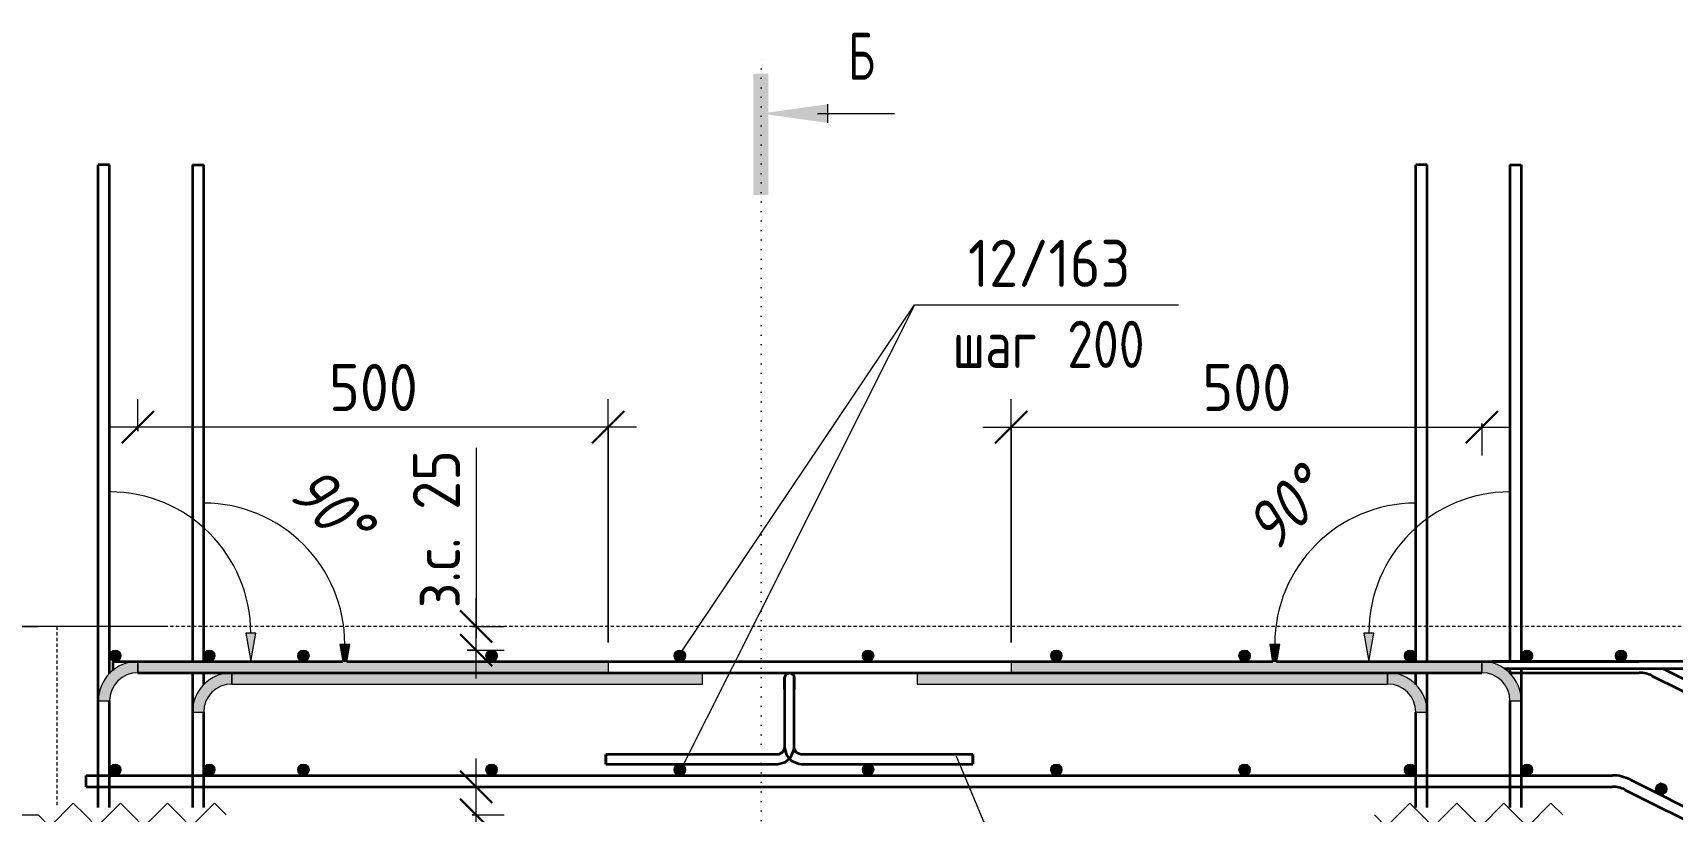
# Model space of a CAD drawing. Header units: millimetres. Extents: x -35194 to -15704, y -2621 to 78616.
# Drawn here: x -26366 to -24624, y -266 to 560 of the extents above; entities that cross this region are included whole.
import ezdxf

# ---------------------------------------------------------------- set-up
doc = ezdxf.new("R2010")
doc.units = ezdxf.units.MM
doc.linetypes.add('01 Штриховая _4 мм_', pattern=[6, 3.5, -2.5])
doc.linetypes.add('04 Пунктир 10мм', pattern=[10, 0, -10])
for name, color, linetype, lineweight in [('AA_Dim', 7, 'Continuous', 9), ('AA_Dim-20', 7, 'Continuous', 9), ('AA_Oformlenie', 7, 'Continuous', 9), ('AA_Razrez', 7, 'Continuous', 9), ('AA_Vinoska', 7, 'Continuous', 9), ('AA_Visotnaya otmetka', 7, 'Continuous', 9), ('KR_Armatura', 7, 'Continuous', 20), ('KR_Armatura_Tonkie', 7, 'Continuous', 20)]:
    doc.layers.add(name, color=color, linetype=linetype, lineweight=lineweight)
doc.layers.add('AF_Perekritie', color=7, linetype='Continuous', lineweight=60, true_color=0x006a35)
doc.layers.add('AF_Perekritie_Опалубка', color=7, linetype='Continuous', lineweight=60, true_color=0x006a35)
doc.styles.add('ISOCPEUR', font='isocpeur.TTF', dxfattribs={"width": 0.7, "height": 50})
doc.styles.add('ISOCPEUR_1', font='isocpeur.TTF', dxfattribs={"width": 0.9, "height": 50})
doc.styles.add('ISOCPEUR_2', font='isocpeur.TTF', dxfattribs={"width": 0.8, "height": 50})
doc.styles.add('ISOCPEUR_I', font='isocpeui.ttf', dxfattribs={"width": 0.85, "height": 50})
doc.dimstyles.new('00_Точн_3_знака__прозр_', dxfattribs={"dimscale": 304.8, "dimtxt": 50.137748, "dimasz": 0.111549, "dimexe": 0.098425, "dimexo": 0.065617, "dimgap": 0.006562, "dimtad": 1, "dimdec": 3, "dimrnd": 0.001, "dimdsep": 46, "dimtxsty": 'ISOCPEUR_1', "dimblk1": 'OBLIQUE', "dimblk2": 'OBLIQUE', "dimsah": 1, "dimcen": 0.09, "dimdle": 0.098425, "dimazin": 0, "dimtfac": 1, "dimtdec": 4, "dimtix": 1, "dimtmove": 0, "dimatfit": 3, "dimfxl": 1, "dimtvp": 1, "dimtolj": 1, "dimtzin": 0, "dimlwd": 18, "dimlwe": 18, "dimarcsym": 2})
doc.dimstyles.new('00_Точн_3_знака__прозр__1', dxfattribs={"dimscale": 304.8, "dimtxt": 50.137748, "dimasz": 0.111549, "dimexe": 0.098425, "dimexo": 0.065617, "dimgap": 0.006562, "dimtad": 1, "dimdec": 3, "dimrnd": 0.001, "dimdsep": 46, "dimtxsty": 'ISOCPEUR_1', "dimblk1": 'OBLIQUE', "dimblk2": 'OBLIQUE', "dimsah": 1, "dimcen": 0.09, "dimdle": 0.098425, "dimazin": 0, "dimtfac": 1, "dimtdec": 4, "dimtix": 1, "dimtmove": 1, "dimatfit": 3, "dimfxl": 1, "dimtvp": 1, "dimtolj": 1, "dimtzin": 0, "dimlwd": 18, "dimlwe": 18, "dimarcsym": 2})

# ---------------------------------------------------------------- blocks, each defined once
blk = doc.blocks.new('Ktcnybwf - Лестница-3686718-А-А Арм')
at = {"layer": 'AF_Perekritie', "linetype": '01 Штриховая _4 мм_', "lineweight": 20}
blk.add_line((32180.1, -70), (31880.1, -70), dxfattribs=at)
blk = doc.blocks.new('261_Лягушка _НесАрм_РабПлоск_ - 10 А240-3858673-А-А Арм')
at = {"layer": 'KR_Armatura_Tonkie', "lineweight": 35}
for p, q in [((31053.4, -136.5), (31053.4, -198.5)), ((31053.4, -136.5), (31053.4, -198.5)), ((31063.4, -198.5), (31063.4, -136.5)), ((31063.4, -198.5), (31063.4, -136.5)), ((31045.9, -206), (30863.4, -206)), ((30863.4, -216), (30863.4, -206)), ((30863.4, -206), (30863.4, -216)), ((31253.4, -206), (31070.9, -206)), ((31253.4, -206), (31253.4, -216)), ((31253.4, -216), (31253.4, -206)), ((30863.4, -216), (31045.9, -216)), ((31070.9, -216), (31253.4, -216))]:
    blk.add_line(p, q, dxfattribs=at)
at = {"layer": 'KR_Armatura_Tonkie', "lineweight": 35, "flags": 128}
for points in [[(31053.4, -124), (31055.2, -120.1), (31059.4, -119.1), (31062.8, -121.7), (31063.4, -124)], [(31053.4, -124), (31053.4, -125.9), (31053.4, -131.1), (31053.4, -136.5)], [(31053.4, -136.5), (31053.4, -129.8), (31053.4, -125.2), (31053.4, -124)], [(31063.4, -136.5), (31063.4, -129.8), (31063.4, -125.2), (31063.4, -124)], [(31063.4, -124), (31063.4, -125.9), (31063.4, -131.1), (31063.4, -136.5)], [(31045.9, -216), (31053.9, -214.1), (31060.1, -208.7), (31063.2, -201), (31063.4, -198.5)], [(31053.4, -198.5), (31051.5, -203.5), (31046.8, -205.9), (31045.9, -206)], [(31053.4, -198.5), (31055.3, -206.5), (31060.7, -212.7), (31068.3, -215.8), (31070.9, -216)], [(31070.9, -206), (31065.9, -204.1), (31063.4, -199.4), (31063.4, -198.5)]]:
    blk.add_lwpolyline(points, dxfattribs=at)
blk = doc.blocks.new('079_Обозначение загиба стержня _ЭлУзла_ - Сплошные линии-3774978-А-А Арм')
at = {"layer": 'AA_Oformlenie'}
for points in [[(31576.2, -107), (31579.4, -89), (31568.8, -89), (31571.9, -107)], [(31694.1, -131), (31694.1, -119), (31194.1, -119), (31194.1, -131), (31625.9, -131)], [(31736.1, -161), (31734.6, -150.1), (31730.4, -140), (31723.8, -131.3), (31715.1, -124.6), (31704.9, -120.4), (31694.1, -119), (31694.1, -131), (31701.8, -132), (31709.1, -135), (31715.3, -139.8), (31720, -146), (31723, -153.2), (31724.1, -161)]]:
    blk.add_hatch(color=256, dxfattribs=at).paths.add_polyline_path(points)
for p, q in [((31568.8, -89), (31571.9, -107)), ((31579.4, -89), (31568.8, -89)), ((31576.2, -107), (31579.4, -89)), ((31694.1, -119), (31194.1, -119)), ((31194.1, -119), (31194.1, -131)), ((31194.1, -119), (31194.1, -131)), ((31694.1, -119), (31194.1, -119)), ((31694.1, -119), (31694.1, -131)), ((31694.1, -131), (31694.1, -119)), ((31194.1, -131), (31694.1, -131)), ((31194.1, -131), (31694.1, -131)), ((31724.1, -161), (31736.1, -161))]:
    blk.add_line(p, q, dxfattribs=at)
for centre, radius, start, end in [((31724.1, -89), 150, 90, 179.9951), ((31694.1, -161), 42, 360, 90), ((31694.1, -161), 42, 360, 90), ((31694.1, -161), 30, 360, 90), ((31694.1, -161), 30, 360, 90)]:
    blk.add_arc(centre, radius, start, end, dxfattribs=at)
blk = doc.blocks.new('079_Обозначение загиба стержня _ЭлУзла_ - Сплошные линии-3772954-А-А Арм')
at = {"layer": 'AA_Oformlenie'}
for points in [[(31674.1, -107), (31679.4, -77), (31668.8, -77)], [(31794.1, -119), (31794.1, -107), (31294.1, -107), (31294.1, -119), (31625.9, -119)], [(31824.1, -149), (31836.1, -149), (31834.6, -138.1), (31830.4, -128), (31823.8, -119.3), (31815.1, -112.6), (31804.9, -108.4), (31794.1, -107), (31794.1, -119), (31801.8, -120), (31809.1, -123), (31815.3, -127.8), (31820, -134), (31823, -141.2)]]:
    blk.add_hatch(color=256, dxfattribs=at).paths.add_polyline_path(points)
for p, q in [((31668.8, -77), (31674.1, -107)), ((31679.4, -77), (31668.8, -77)), ((31674.1, -107), (31679.4, -77)), ((31794.1, -107), (31294.1, -107)), ((31294.1, -107), (31294.1, -119)), ((31294.1, -107), (31294.1, -119)), ((31794.1, -107), (31294.1, -107)), ((31294.1, -119), (31794.1, -119)), ((31294.1, -119), (31794.1, -119)), ((31794.1, -107), (31794.1, -119)), ((31794.1, -119), (31794.1, -107)), ((31824.1, -149), (31836.1, -149))]:
    blk.add_line(p, q, dxfattribs=at)
for centre, radius, start, end in [((31824.1, -77), 150, 90, 179.9951), ((31794.1, -149), 42, 360, 90), ((31794.1, -149), 42, 360, 90), ((31794.1, -149), 30, 360, 90), ((31794.1, -149), 30, 360, 90)]:
    blk.add_arc(centre, radius, start, end, dxfattribs=at)
blk = doc.blocks.new('079_Обозначение загиба стержня _ЭлУзла_ - Сплошные линии-3774983-А-А Арм')
at = {"layer": 'AA_Oformlenie'}
for points in [[(30588.2, -107), (30591.4, -89), (30580.8, -89), (30583.9, -107)], [(30424.1, -161), (30436.1, -161), (30437.1, -153.2), (30440.1, -146), (30444.8, -139.8), (30451.1, -135), (30458.3, -132), (30466.1, -131), (30466.1, -119), (30455.2, -120.4), (30445.1, -124.6), (30436.4, -131.3), (30429.7, -140), (30425.5, -150.1), (30424.9, -154.5)], [(30466.1, -131), (30966.1, -131), (30966.1, -119), (30466.1, -119)]]:
    blk.add_hatch(color=256, dxfattribs=at).paths.add_polyline_path(points)
for p, q in [((30591.4, -89), (30580.8, -89)), ((30580.8, -89), (30583.9, -107)), ((30588.2, -107), (30591.4, -89)), ((30466.1, -131), (30466.1, -119)), ((30966.1, -119), (30466.1, -119)), ((30966.1, -119), (30466.1, -119)), ((30466.1, -119), (30466.1, -131)), ((30966.1, -131), (30966.1, -119)), ((30966.1, -131), (30966.1, -119)), ((30466.1, -131), (30966.1, -131)), ((30466.1, -131), (30966.1, -131)), ((30424.1, -161), (30436.1, -161))]:
    blk.add_line(p, q, dxfattribs=at)
for centre, radius, start, end in [((30436.1, -89), 150, 0.0049, 90), ((30466.1, -161), 42, 90, 180), ((30466.1, -161), 42, 90, 180), ((30466.1, -161), 30, 90, 180), ((30466.1, -161), 30, 90, 180)]:
    blk.add_arc(centre, radius, start, end, dxfattribs=at)
blk = doc.blocks.new('079_Обозначение загиба стержня _ЭлУзла_ - Сплошные линии-3773018-А-А Арм')
at = {"layer": 'AA_Oformlenie'}
for points in [[(30486.1, -107), (30491.4, -77), (30480.8, -77)], [(30336.1, -149), (30337.1, -141.2), (30340.1, -134), (30344.8, -127.8), (30351.1, -123), (30358.3, -120), (30366.1, -119), (30366.1, -107), (30355.2, -108.4), (30345.1, -112.6), (30336.4, -119.3), (30329.7, -128), (30325.5, -138.1), (30324.1, -149)], [(30366.1, -119), (30866.1, -119), (30866.1, -107), (30366.1, -107)]]:
    blk.add_hatch(color=256, dxfattribs=at).paths.add_polyline_path(points)
for p, q in [((30491.4, -77), (30480.8, -77)), ((30480.8, -77), (30486.1, -107)), ((30486.1, -107), (30491.4, -77)), ((30366.1, -119), (30366.1, -107)), ((30866.1, -107), (30366.1, -107)), ((30866.1, -107), (30366.1, -107)), ((30366.1, -107), (30366.1, -119)), ((30366.1, -119), (30866.1, -119)), ((30366.1, -119), (30866.1, -119)), ((30866.1, -119), (30866.1, -107)), ((30866.1, -119), (30866.1, -107)), ((30324.1, -149), (30336.1, -149))]:
    blk.add_line(p, q, dxfattribs=at)
for centre, radius, start, end in [((30336.1, -77), 150, 0.0049, 90), ((30366.1, -149), 42, 90, 180), ((30366.1, -149), 42, 90, 180), ((30366.1, -149), 30, 90, 180), ((30366.1, -149), 30, 90, 180)]:
    blk.add_arc(centre, radius, start, end, dxfattribs=at)
blk = doc.blocks.new('Последовательность узлов - 3мм масшт20 маскировка-904226-А-А Арм')
at = {"layer": 'AA_Oformlenie'}
for p, q in [((31692.6, -282.5), (31717.6, -257.5)), ((31730.1, -270), (31717.6, -257.5)), ((31742.6, -282.5), (31767.6, -257.5)), ((31780.1, -270), (31767.6, -257.5)), ((31792.6, -282.5), (31817.6, -257.5)), ((31830.1, -270), (31817.6, -257.5)), ((31842.6, -282.5), (31867.6, -257.5)), ((31880.1, -270), (31867.6, -257.5)), ((31680.1, -270), (31692.6, -282.5)), ((31730.1, -270), (31742.6, -282.5)), ((31780.1, -270), (31792.6, -282.5)), ((31830.1, -270), (31842.6, -282.5))]:
    blk.add_line(p, q, dxfattribs=at)
blk = doc.blocks.new('Разрез - Номер узла_ сзади-394133-А-А Арм')
at = {"layer": 'AA_Razrez'}
for points in [[(31020.2, 387.9), (31036.2, 387.9), (31036.2, 517), (31020.2, 517)], [(31099, 464.6), (31099, 484.4), (31028.3, 474.5)]]:
    blk.add_hatch(color=256, dxfattribs=at).paths.add_polyline_path(points)
for p, q in [((31088.3, 474.5), (31170.2, 474.5)), ((31099, 484.4), (31099, 464.6))]:
    blk.add_line(p, q, dxfattribs=at)
blk = doc.blocks.new('DIMBLOCK55-А-А Арм')
at = {"layer": 'AA_Dim-20', "color": 30, "lineweight": 30, "true_color": 0xff8000, "transparency": 16777216}
for p, q in [((-26659.7, -270), (-26676.7, -253)), ((-26659.7, -270), (-26642.7, -287)), ((-26659.7, -320), (-26676.7, -303)), ((-26659.7, -320), (-26642.7, -337)), ((-26659.7, -450), (-26676.7, -433)), ((-26659.7, -450), (-26642.7, -467))]:
    blk.add_line(p, q, dxfattribs=at)
at = {"layer": 'AA_Dim-20', "color": 30, "lineweight": 18, "true_color": 0xff8000, "transparency": 16777216}
for p, q in [((-26659.7, -270), (-26689.7, -270)), ((-26659.7, -270), (-26360.2, -270)), ((-26659.7, -320), (-26689.7, -320)), ((-26659.7, -450), (-26659.7, -320)), ((-26659.7, -320), (-26328.2, -320)), ((-26659.7, -450), (-26689.7, -450)), ((-26659.7, -450), (-26328.2, -450))]:
    blk.add_line(p, q, dxfattribs=at)
at = {"layer": 'AA_Dim-20', "color": 0, "lineweight": 18, "transparency": 16777216, "insert": (-26726.8, -427.1), "char_height": 50, "width": 101.032, "attachment_point": 1, "rotation": 90, "line_spacing_factor": 1.135194, "style": 'ISOCPEUR_1'}
blk.add_mtext('130', dxfattribs=at)
blk = doc.blocks.new('_None')
blk = doc.blocks.new('DIMBLOCK56-А-А Арм')
at = {"layer": 'AA_Dim-20', "color": 30, "lineweight": 30, "true_color": 0xff8000, "transparency": 16777216}
for p, q in [((-26659.7, -70), (-26676.7, -53)), ((-26659.7, -70), (-26642.7, -87)), ((-26659.7, -270), (-26676.7, -253)), ((-26659.7, -270), (-26642.7, -287)), ((-26659.7, -320), (-26676.7, -303)), ((-26659.7, -320), (-26642.7, -337))]:
    blk.add_line(p, q, dxfattribs=at)
at = {"layer": 'AA_Dim-20', "color": 30, "lineweight": 18, "true_color": 0xff8000, "transparency": 16777216}
for p, q in [((-26659.7, -70), (-26689.7, -70)), ((-26659.7, -70), (-26360.2, -70)), ((-26659.7, -270), (-26689.7, -270)), ((-26659.7, -320), (-26659.7, -270)), ((-26659.7, -270), (-26360.2, -270)), ((-26768.7, -311.3), (-26659.7, -295)), ((-26768.7, -393.7), (-26768.7, -311.3)), ((-26659.7, -320), (-26689.7, -320)), ((-26659.7, -320), (-26328.2, -320))]:
    blk.add_line(p, q, dxfattribs=at)
at = {"layer": 'AA_Dim-20', "color": 0, "lineweight": 18, "transparency": 16777216, "insert": (-26835.8, -393.7), "char_height": 50, "width": 74.923, "attachment_point": 1, "rotation": 90, "line_spacing_factor": 1.135194, "style": 'ISOCPEUR_1'}
blk.add_mtext('50', dxfattribs=at)
blk = doc.blocks.new('DIMBLOCK57-А-А Арм')
at = {"layer": 'AA_Dim-20', "color": 30, "lineweight": 18, "true_color": 0xff8000, "transparency": 16777216}
for p, q in [((-26659.7, -270), (-26659.7, -40)), ((-26659.7, -70), (-26689.7, -70)), ((-26659.7, -70), (-26360.2, -70)), ((-26659.7, -270), (-26689.7, -270)), ((-26659.7, -270), (-26360.2, -270))]:
    blk.add_line(p, q, dxfattribs=at)
at = {"layer": 'AA_Dim-20', "color": 30, "lineweight": 30, "true_color": 0xff8000, "transparency": 16777216}
for p, q in [((-26659.7, -70), (-26676.7, -53)), ((-26659.7, -70), (-26642.7, -87)), ((-26659.7, -270), (-26676.7, -253)), ((-26659.7, -270), (-26642.7, -287))]:
    blk.add_line(p, q, dxfattribs=at)
at = {"layer": 'AA_Dim-20', "color": 0, "lineweight": 18, "transparency": 16777216, "insert": (-26726.8, -216.8), "char_height": 50, "width": 112.384, "attachment_point": 1, "rotation": 90, "line_spacing_factor": 1.135194, "style": 'ISOCPEUR_1'}
blk.add_mtext('200', dxfattribs=at)
blk = doc.blocks.new('DIMBLOCK73-А-А Арм')
at = {"layer": 'AA_Dim-20', "color": 30, "lineweight": 18, "true_color": 0xff8000, "transparency": 16777216}
for p, q in [((-25326.2, -87), (-25326.2, 171.5)), ((-25356.2, 141.5), (-24796.2, 141.5)), ((-25326.2, 141.5), (-25326.2, -87)), ((-24826.2, 145.6), (-24826.2, 111.5)), ((-24826.2, 141.5), (-24826.2, 145.6))]:
    blk.add_line(p, q, dxfattribs=at)
at = {"layer": 'AA_Dim-20', "color": 30, "lineweight": 30, "true_color": 0xff8000, "transparency": 16777216}
for p, q in [((-25326.2, 141.5), (-25309.2, 158.5)), ((-24826.2, 141.5), (-24809.2, 158.5)), ((-25326.2, 141.5), (-25343.2, 124.5)), ((-24826.2, 141.5), (-24843.2, 124.5))]:
    blk.add_line(p, q, dxfattribs=at)
at = {"layer": 'AA_Dim-20', "color": 0, "lineweight": 18, "transparency": 16777216, "insert": (-25123, 208.7), "char_height": 50, "width": 112.384, "attachment_point": 1, "line_spacing_factor": 1.135194, "style": 'ISOCPEUR_1'}
blk.add_mtext('500', dxfattribs=at)
blk = doc.blocks.new('_Oblique')
at = {"color": 0, "linetype": 'ByBlock', "lineweight": -2}
blk.add_line((-0.5, -0.5), (0.5, 0.5), dxfattribs=at)
blk = doc.blocks.new('DIMBLOCK74-А-А Арм')
at = {"layer": 'AA_Dim-20', "color": 30, "lineweight": 18, "true_color": 0xff8000, "transparency": 16777216}
for p, q in [((-26254.2, 137.5), (-26254.2, 171.5)), ((-25754.2, -87), (-25754.2, 171.5)), ((-25724.2, 141.5), (-26284.2, 141.5)), ((-26254.2, 141.5), (-26254.2, 137.5)), ((-25754.2, 141.5), (-25754.2, -87))]:
    blk.add_line(p, q, dxfattribs=at)
at = {"layer": 'AA_Dim-20', "color": 30, "lineweight": 30, "true_color": 0xff8000, "transparency": 16777216}
for p, q in [((-26254.2, 141.5), (-26237.2, 158.5)), ((-25754.2, 141.5), (-25737.2, 158.5)), ((-26254.2, 141.5), (-26271.2, 124.5)), ((-25754.2, 141.5), (-25771.2, 124.5))]:
    blk.add_line(p, q, dxfattribs=at)
at = {"layer": 'AA_Dim-20', "color": 0, "lineweight": 18, "transparency": 16777216, "insert": (-26051, 208.7), "char_height": 50, "width": 112.384, "attachment_point": 1, "line_spacing_factor": 1.135194, "style": 'ISOCPEUR_1'}
blk.add_mtext('500', dxfattribs=at)
blk = doc.blocks.new('042_М_Арматуры - Диам длина поз _ Шаг-2260295-А-А Арм')
at = {"layer": 'AA_Vinoska'}
blk.add_line((30652.1, -636), (30932.1, -636), dxfattribs=at)
blk = doc.blocks.new('DIMBLOCK80-А-А Арм')
at = {"layer": 'AA_Dim-20', "color": 30, "lineweight": 30, "true_color": 0xff8000, "transparency": 16777216}
for p, q in [((-25894.7, -240), (-25911.7, -223)), ((-25894.7, -240), (-25877.7, -257)), ((-25894.7, -270), (-25911.7, -253)), ((-25894.7, -270), (-25877.7, -287))]:
    blk.add_line(p, q, dxfattribs=at)
at = {"layer": 'AA_Dim-20', "color": 30, "lineweight": 18, "true_color": 0xff8000, "transparency": 16777216}
for p, q in [((-25894.7, -300), (-25894.7, -210)), ((-25898.7, -240), (-25864.7, -240)), ((-25894.7, -240), (-25898.7, -240)), ((-25894.7, -286.2), (-25894.7, -255)), ((-25898.7, -270), (-25864.7, -270)), ((-25894.7, -270), (-25898.7, -270)), ((-25894.7, -476.5), (-25894.7, -286.2))]:
    blk.add_line(p, q, dxfattribs=at)
at = {"layer": 'AA_Dim-20', "color": 0, "lineweight": 18, "transparency": 16777216, "insert": (-25961.8, -476.5), "char_height": 50, "width": 204.335, "attachment_point": 1, "rotation": 90, "line_spacing_factor": 1.135194, "style": 'ISOCPEUR_1'}
blk.add_mtext('з.с. 30', dxfattribs=at)
blk = doc.blocks.new('DIMBLOCK81-А-А Арм')
at = {"layer": 'AA_Dim-20', "color": 30, "lineweight": 18, "true_color": 0xff8000, "transparency": 16777216}
for p, q in [((-25894.7, 119.6), (-25894.7, -70.6)), ((-25894.7, -125), (-25894.7, -40)), ((-25898.7, -70), (-25864.7, -70)), ((-25894.7, -70), (-25898.7, -70)), ((-25894.7, -70.6), (-25894.7, -82.5)), ((-25904.2, -95), (-25864.7, -95)), ((-25894.7, -95), (-25904.2, -95))]:
    blk.add_line(p, q, dxfattribs=at)
at = {"layer": 'AA_Dim-20', "color": 30, "lineweight": 30, "true_color": 0xff8000, "transparency": 16777216}
for p, q in [((-25894.7, -70), (-25911.7, -53)), ((-25894.7, -95), (-25911.7, -78)), ((-25894.7, -70), (-25877.7, -87)), ((-25894.7, -95), (-25877.7, -112))]:
    blk.add_line(p, q, dxfattribs=at)
at = {"layer": 'AA_Dim-20', "color": 0, "lineweight": 18, "transparency": 16777216, "insert": (-25961.8, -50.6), "char_height": 50, "width": 204.335, "attachment_point": 1, "rotation": 90, "line_spacing_factor": 1.135194, "style": 'ISOCPEUR_1'}
blk.add_mtext('з.с. 25', dxfattribs=at)

msp = doc.modelspace()

# ---------------------------------------------------------------- hatches: boundary and pattern name
at = {"layer": 'KR_Armatura'}
h = msp.add_hatch(color=256, dxfattribs=at)
edge = h.paths.add_edge_path()
edge.add_arc((-26278.1665, -101), 6, 0, 360)
for points in [[(-26281.1665, -106.1962), (-26275.1665, -106.1962), (-26272.1665, -101), (-26275.1665, -95.8038), (-26281.1665, -95.8038), (-26284.1665, -101)], [(-26181.1665, -106.1962), (-26175.1665, -106.1962), (-26172.1665, -101), (-26175.1665, -95.8038), (-26181.1665, -95.8038), (-26184.1665, -101)], [(-26081.1665, -106.1962), (-26075.1665, -106.1962), (-26072.1665, -101), (-26075.1665, -95.8038), (-26081.1665, -95.8038), (-26084.1665, -101)], [(-25881.1665, -106.1962), (-25875.1665, -106.1962), (-25872.1665, -101), (-25875.1665, -95.8038), (-25881.1665, -95.8038), (-25884.1665, -101)], [(-25681.1665, -106.1962), (-25675.1665, -106.1962), (-25672.1665, -101), (-25675.1665, -95.8038), (-25681.1665, -95.8038), (-25684.1665, -101)], [(-25481.1665, -106.1962), (-25475.1665, -106.1962), (-25472.1665, -101), (-25475.1665, -95.8038), (-25481.1665, -95.8038), (-25484.1665, -101)], [(-25281.1665, -106.1962), (-25275.1665, -106.1962), (-25272.1665, -101), (-25275.1665, -95.8038), (-25281.1665, -95.8038), (-25284.1665, -101)], [(-25081.1665, -106.1962), (-25075.1665, -106.1962), (-25072.1665, -101), (-25075.1665, -95.8038), (-25081.1665, -95.8038), (-25084.1665, -101)], [(-24905.1665, -106.1962), (-24899.1665, -106.1962), (-24896.1665, -101), (-24899.1665, -95.8038), (-24905.1665, -95.8038), (-24908.1665, -101)], [(-24781.1665, -106.1962), (-24775.1665, -106.1962), (-24772.1665, -101), (-24775.1665, -95.8038), (-24781.1665, -95.8038), (-24784.1665, -101)], [(-24681.1665, -106.1962), (-24675.1665, -106.1962), (-24672.1665, -101), (-24675.1665, -95.8038), (-24681.1665, -95.8038), (-24684.1665, -101)], [(-26281.1665, -227.1962), (-26275.1665, -227.1962), (-26272.1665, -222), (-26275.1665, -216.8038), (-26281.1665, -216.8038), (-26284.1665, -222)], [(-26181.1665, -227.1962), (-26175.1665, -227.1962), (-26172.1665, -222), (-26175.1665, -216.8038), (-26181.1665, -216.8038), (-26184.1665, -222)], [(-26081.1665, -227.1962), (-26075.1665, -227.1962), (-26072.1665, -222), (-26075.1665, -216.8038), (-26081.1665, -216.8038), (-26084.1665, -222)], [(-25881.1665, -227.1962), (-25875.1665, -227.1962), (-25872.1665, -222), (-25875.1665, -216.8038), (-25881.1665, -216.8038), (-25884.1665, -222)], [(-25681.1665, -227.1962), (-25675.1665, -227.1962), (-25672.1665, -222), (-25675.1665, -216.8038), (-25681.1665, -216.8038), (-25684.1665, -222)], [(-25481.1665, -227.1962), (-25475.1665, -227.1962), (-25472.1665, -222), (-25475.1665, -216.8038), (-25481.1665, -216.8038), (-25484.1665, -222)], [(-25281.1665, -227.1962), (-25275.1665, -227.1962), (-25272.1665, -222), (-25275.1665, -216.8038), (-25281.1665, -216.8038), (-25284.1665, -222)], [(-25081.1665, -227.1962), (-25075.1665, -227.1962), (-25072.1665, -222), (-25075.1665, -216.8038), (-25081.1665, -216.8038), (-25084.1665, -222)], [(-24905.1665, -227.1962), (-24899.1665, -227.1962), (-24896.1665, -222), (-24899.1665, -216.8038), (-24905.1665, -216.8038), (-24908.1665, -222)], [(-24781.1665, -227.1962), (-24775.1665, -227.1962), (-24772.1665, -222), (-24775.1665, -216.8038), (-24781.1665, -216.8038), (-24784.1665, -222)], [(-24635.014, -248.3264), (-24630.0069, -245.0205), (-24630.3664, -239.0313), (-24635.733, -236.348), (-24640.7401, -239.6539), (-24640.3806, -245.6431)]]:
    msp.add_hatch(color=256, dxfattribs=at).paths.add_polyline_path(points)
h = msp.add_hatch(color=256, dxfattribs=at)
edge = h.paths.add_edge_path()
edge.add_arc((-26178.1665, -101), 6, 0, 360)
h = msp.add_hatch(color=256, dxfattribs=at)
edge = h.paths.add_edge_path()
edge.add_arc((-26078.1665, -101), 6, 0, 360)
h = msp.add_hatch(color=256, dxfattribs=at)
edge = h.paths.add_edge_path()
edge.add_arc((-25878.1665, -101), 6, 0, 360)
h = msp.add_hatch(color=256, dxfattribs=at)
edge = h.paths.add_edge_path()
edge.add_arc((-25678.1665, -101), 6, 0, 360)
h = msp.add_hatch(color=256, dxfattribs=at)
edge = h.paths.add_edge_path()
edge.add_arc((-25478.1665, -101), 6, 0, 360)
h = msp.add_hatch(color=256, dxfattribs=at)
edge = h.paths.add_edge_path()
edge.add_arc((-25278.1665, -101), 6, 0, 360)
h = msp.add_hatch(color=256, dxfattribs=at)
edge = h.paths.add_edge_path()
edge.add_arc((-25078.1665, -101), 6, 0, 360)
h = msp.add_hatch(color=256, dxfattribs=at)
edge = h.paths.add_edge_path()
edge.add_arc((-24902.1665, -101), 6, 0, 360)
h = msp.add_hatch(color=256, dxfattribs=at)
edge = h.paths.add_edge_path()
edge.add_arc((-24778.1665, -101), 6, 0, 360)
h = msp.add_hatch(color=256, dxfattribs=at)
edge = h.paths.add_edge_path()
edge.add_arc((-24678.1665, -101), 6, 0, 360)
h = msp.add_hatch(color=256, dxfattribs=at)
edge = h.paths.add_edge_path()
edge.add_arc((-26278.1665, -222), 6, 0, 360)
h = msp.add_hatch(color=256, dxfattribs=at)
edge = h.paths.add_edge_path()
edge.add_arc((-26178.1665, -222), 6, 0, 360)
h = msp.add_hatch(color=256, dxfattribs=at)
edge = h.paths.add_edge_path()
edge.add_arc((-26078.1665, -222), 6, 0, 360)
h = msp.add_hatch(color=256, dxfattribs=at)
edge = h.paths.add_edge_path()
edge.add_arc((-25878.1665, -222), 6, 0, 360)
h = msp.add_hatch(color=256, dxfattribs=at)
edge = h.paths.add_edge_path()
edge.add_arc((-25678.1665, -222), 6, 0, 360)
h = msp.add_hatch(color=256, dxfattribs=at)
edge = h.paths.add_edge_path()
edge.add_arc((-25478.1665, -222), 6, 0, 360)
h = msp.add_hatch(color=256, dxfattribs=at)
edge = h.paths.add_edge_path()
edge.add_arc((-25278.1665, -222), 6, 0, 360)
h = msp.add_hatch(color=256, dxfattribs=at)
edge = h.paths.add_edge_path()
edge.add_arc((-25078.1665, -222), 6, 0, 360)
h = msp.add_hatch(color=256, dxfattribs=at)
edge = h.paths.add_edge_path()
edge.add_arc((-24902.1665, -222), 6, 0, 360)
h = msp.add_hatch(color=256, dxfattribs=at)
edge = h.paths.add_edge_path()
edge.add_arc((-24778.1665, -222), 6, 0, 360)
h = msp.add_hatch(color=256, dxfattribs=at)
edge = h.paths.add_edge_path()
edge.add_arc((-24635.3735, -242.3372), 6, 0, 360)

# ---------------------------------------------------------------- linework, layer by layer
at = {"layer": 'AA_Razrez', "color": 7, "linetype": '04 Пунктир 10мм', "true_color": 0xffffff}
msp.add_line((-25591.9366, -2548.2679), (-25591.9366, 534.4979), dxfattribs=at)
at = {"layer": 'AA_Vinoska'}
for p, q in [((-25677.2139, -222), (-25428.346, 271.54)), ((-25675.6029, -95.8714), (-25428.7099, 271.54)), ((-25428.7099, 271.54), (-25428.346, 271.54)), ((-25384.5854, -207.7552), (-25290.8792, -429.8876))]:
    msp.add_line(p, q, dxfattribs=at)
at = {"layer": 'AA_Visotnaya otmetka', "color": 92, "true_color": 0x00cc00}
msp.add_line((-26222.1665, -70), (-27014.9688, -70), dxfattribs=at)
at = {"layer": 'AF_Perekritie_Опалубка', "linetype": '01 Штриховая _4 мм_', "lineweight": 20}
for p, q in [((-24740.1665, -70), (-26340.1665, -70)), ((-26340.1665, -70), (-26340.1665, -262))]:
    msp.add_line(p, q, dxfattribs=at)
at = {"layer": 'KR_Armatura'}
for p, q in [((-26281.1665, -95.8038), (-26284.1665, -101)), ((-26284.1665, -101), (-26281.1665, -106.1962)), ((-26275.1665, -95.8038), (-26281.1665, -95.8038)), ((-26272.1665, -101), (-26275.1665, -95.8038)), ((-26275.1665, -106.1962), (-26272.1665, -101)), ((-26181.1665, -95.8038), (-26184.1665, -101)), ((-26184.1665, -101), (-26181.1665, -106.1962)), ((-26175.1665, -95.8038), (-26181.1665, -95.8038)), ((-26172.1665, -101), (-26175.1665, -95.8038)), ((-26175.1665, -106.1962), (-26172.1665, -101)), ((-26081.1665, -95.8038), (-26084.1665, -101)), ((-26084.1665, -101), (-26081.1665, -106.1962)), ((-26075.1665, -95.8038), (-26081.1665, -95.8038)), ((-26072.1665, -101), (-26075.1665, -95.8038)), ((-26075.1665, -106.1962), (-26072.1665, -101)), ((-25881.1665, -95.8038), (-25884.1665, -101)), ((-25884.1665, -101), (-25881.1665, -106.1962)), ((-25875.1665, -95.8038), (-25881.1665, -95.8038)), ((-25872.1665, -101), (-25875.1665, -95.8038)), ((-25875.1665, -106.1962), (-25872.1665, -101)), ((-25681.1665, -95.8038), (-25684.1665, -101)), ((-25684.1665, -101), (-25681.1665, -106.1962)), ((-25675.1665, -95.8038), (-25681.1665, -95.8038)), ((-25672.1665, -101), (-25675.1665, -95.8038)), ((-25675.1665, -106.1962), (-25672.1665, -101)), ((-25481.1665, -95.8038), (-25484.1665, -101)), ((-25484.1665, -101), (-25481.1665, -106.1962)), ((-25475.1665, -95.8038), (-25481.1665, -95.8038)), ((-25472.1665, -101), (-25475.1665, -95.8038)), ((-25475.1665, -106.1962), (-25472.1665, -101)), ((-25281.1665, -95.8038), (-25284.1665, -101)), ((-25284.1665, -101), (-25281.1665, -106.1962)), ((-25275.1665, -95.8038), (-25281.1665, -95.8038)), ((-25272.1665, -101), (-25275.1665, -95.8038)), ((-25275.1665, -106.1962), (-25272.1665, -101)), ((-25081.1665, -95.8038), (-25084.1665, -101)), ((-25084.1665, -101), (-25081.1665, -106.1962)), ((-25075.1665, -95.8038), (-25081.1665, -95.8038)), ((-25072.1665, -101), (-25075.1665, -95.8038)), ((-25075.1665, -106.1962), (-25072.1665, -101)), ((-24905.1665, -95.8038), (-24908.1665, -101)), ((-24908.1665, -101), (-24905.1665, -106.1962)), ((-24899.1665, -95.8038), (-24905.1665, -95.8038)), ((-24896.1665, -101), (-24899.1665, -95.8038)), ((-24899.1665, -106.1962), (-24896.1665, -101)), ((-24781.1665, -95.8038), (-24784.1665, -101)), ((-24784.1665, -101), (-24781.1665, -106.1962)), ((-24775.1665, -95.8038), (-24781.1665, -95.8038)), ((-24772.1665, -101), (-24775.1665, -95.8038)), ((-24775.1665, -106.1962), (-24772.1665, -101)), ((-24681.1665, -95.8038), (-24684.1665, -101)), ((-24684.1665, -101), (-24681.1665, -106.1962)), ((-24675.1665, -95.8038), (-24681.1665, -95.8038)), ((-24672.1665, -101), (-24675.1665, -95.8038)), ((-24675.1665, -106.1962), (-24672.1665, -101)), ((-26281.1665, -106.1962), (-26275.1665, -106.1962)), ((-26181.1665, -106.1962), (-26175.1665, -106.1962)), ((-26081.1665, -106.1962), (-26075.1665, -106.1962)), ((-25881.1665, -106.1962), (-25875.1665, -106.1962)), ((-25681.1665, -106.1962), (-25675.1665, -106.1962)), ((-25481.1665, -106.1962), (-25475.1665, -106.1962)), ((-25281.1665, -106.1962), (-25275.1665, -106.1962)), ((-25081.1665, -106.1962), (-25075.1665, -106.1962)), ((-24905.1665, -106.1962), (-24899.1665, -106.1962)), ((-24781.1665, -106.1962), (-24775.1665, -106.1962)), ((-24681.1665, -106.1962), (-24675.1665, -106.1962)), ((-26281.1665, -216.8038), (-26284.1665, -222)), ((-26284.1665, -222), (-26281.1665, -227.1962)), ((-26275.1665, -216.8038), (-26281.1665, -216.8038)), ((-26272.1665, -222), (-26275.1665, -216.8038)), ((-26275.1665, -227.1962), (-26272.1665, -222)), ((-26181.1665, -216.8038), (-26184.1665, -222)), ((-26184.1665, -222), (-26181.1665, -227.1962)), ((-26175.1665, -216.8038), (-26181.1665, -216.8038)), ((-26172.1665, -222), (-26175.1665, -216.8038)), ((-26175.1665, -227.1962), (-26172.1665, -222)), ((-26081.1665, -216.8038), (-26084.1665, -222)), ((-26084.1665, -222), (-26081.1665, -227.1962)), ((-26075.1665, -216.8038), (-26081.1665, -216.8038)), ((-26072.1665, -222), (-26075.1665, -216.8038)), ((-26075.1665, -227.1962), (-26072.1665, -222)), ((-25881.1665, -216.8038), (-25884.1665, -222)), ((-25884.1665, -222), (-25881.1665, -227.1962)), ((-25875.1665, -216.8038), (-25881.1665, -216.8038)), ((-25872.1665, -222), (-25875.1665, -216.8038)), ((-25875.1665, -227.1962), (-25872.1665, -222)), ((-25681.1665, -216.8038), (-25684.1665, -222)), ((-25684.1665, -222), (-25681.1665, -227.1962)), ((-25675.1665, -216.8038), (-25681.1665, -216.8038)), ((-25672.1665, -222), (-25675.1665, -216.8038)), ((-25675.1665, -227.1962), (-25672.1665, -222)), ((-25481.1665, -216.8038), (-25484.1665, -222)), ((-25484.1665, -222), (-25481.1665, -227.1962)), ((-25475.1665, -216.8038), (-25481.1665, -216.8038)), ((-25472.1665, -222), (-25475.1665, -216.8038)), ((-25475.1665, -227.1962), (-25472.1665, -222)), ((-25281.1665, -216.8038), (-25284.1665, -222)), ((-25284.1665, -222), (-25281.1665, -227.1962)), ((-25275.1665, -216.8038), (-25281.1665, -216.8038)), ((-25272.1665, -222), (-25275.1665, -216.8038)), ((-25275.1665, -227.1962), (-25272.1665, -222)), ((-25081.1665, -216.8038), (-25084.1665, -222)), ((-25084.1665, -222), (-25081.1665, -227.1962)), ((-25075.1665, -216.8038), (-25081.1665, -216.8038)), ((-25072.1665, -222), (-25075.1665, -216.8038)), ((-25075.1665, -227.1962), (-25072.1665, -222)), ((-24905.1665, -216.8038), (-24908.1665, -222)), ((-24908.1665, -222), (-24905.1665, -227.1962)), ((-24899.1665, -216.8038), (-24905.1665, -216.8038)), ((-24896.1665, -222), (-24899.1665, -216.8038)), ((-24899.1665, -227.1962), (-24896.1665, -222)), ((-24781.1665, -216.8038), (-24784.1665, -222)), ((-24784.1665, -222), (-24781.1665, -227.1962)), ((-24775.1665, -216.8038), (-24781.1665, -216.8038)), ((-24772.1665, -222), (-24775.1665, -216.8038)), ((-24775.1665, -227.1962), (-24772.1665, -222)), ((-26281.1665, -227.1962), (-26275.1665, -227.1962)), ((-26181.1665, -227.1962), (-26175.1665, -227.1962)), ((-26081.1665, -227.1962), (-26075.1665, -227.1962)), ((-25881.1665, -227.1962), (-25875.1665, -227.1962)), ((-25681.1665, -227.1962), (-25675.1665, -227.1962)), ((-25481.1665, -227.1962), (-25475.1665, -227.1962)), ((-25281.1665, -227.1962), (-25275.1665, -227.1962)), ((-25081.1665, -227.1962), (-25075.1665, -227.1962)), ((-24905.1665, -227.1962), (-24899.1665, -227.1962)), ((-24781.1665, -227.1962), (-24775.1665, -227.1962)), ((-24635.733, -236.348), (-24640.7401, -239.6539)), ((-24640.7401, -239.6539), (-24640.3806, -245.6431)), ((-24630.3664, -239.0313), (-24635.733, -236.348)), ((-24630.0069, -245.0205), (-24630.3664, -239.0313)), ((-24640.3806, -245.6431), (-24635.014, -248.3264)), ((-24635.014, -248.3264), (-24630.0069, -245.0205))]:
    msp.add_line(p, q, dxfattribs=at)
for centre in [(-26278.1665, -101), (-26178.1665, -101), (-26078.1665, -101), (-25878.1665, -101), (-25678.1665, -101), (-25478.1665, -101), (-25278.1665, -101), (-25078.1665, -101), (-24902.1665, -101), (-24778.1665, -101), (-24678.1665, -101), (-26278.1665, -222), (-26178.1665, -222), (-26078.1665, -222), (-25878.1665, -222), (-25678.1665, -222), (-25478.1665, -222), (-25278.1665, -222), (-25078.1665, -222), (-24902.1665, -222), (-24778.1665, -222), (-24635.3735, -242.3372)]:
    msp.add_circle(centre, 6, dxfattribs=at)
at = {"layer": 'KR_Armatura_Tonkie', "lineweight": 35}
for p, q in [((-26284.1665, 420), (-26296.1665, 420)), ((-26296.1665, -262), (-26296.1665, 420)), ((-26284.1665, -119.6945), (-26284.1665, 420)), ((-26196.1665, 420), (-26196.1665, -107)), ((-26196.1665, 420), (-26184.1665, 420)), ((-26184.1665, 420), (-26184.1665, -107)), ((-24884.1665, 420), (-24896.1665, 420)), ((-24896.1665, -107), (-24896.1665, 420)), ((-24884.1665, -107), (-24884.1665, 420)), ((-24796.1665, 420), (-24796.1665, -107)), ((-24796.1665, 420), (-24784.1665, 420)), ((-24784.1665, 420), (-24784.1665, -107)), ((-26280.3175, -107), (-26036.2825, -107)), ((-26280.3175, -116.5794), (-26280.3175, -107)), ((-26254.1665, -119), (-24826.1665, -119)), ((-26196.1665, -119), (-26196.1665, -262)), ((-26184.1665, -119), (-26184.1665, -131.6945)), ((-26032.0506, -107), (-25048.2825, -107)), ((-25044.0506, -107), (-24658.8159, -107)), ((-24896.1665, -131.6945), (-24896.1665, -119)), ((-24884.1665, -262), (-24884.1665, -119)), ((-24493.1685, -107), (-24815.1685, -107)), ((-24815.1685, -107), (-24815.1685, -108.484)), ((-24493.1685, -115), (-24802.0739, -115)), ((-24796.861, -119), (-24658.8159, -119)), ((-24796.1665, -115), (-24796.1665, -119.6945)), ((-24784.1665, -115), (-24784.1665, -262)), ((-24632.9011, -115), (-24473.1685, -194.8663)), ((-24645.3995, -122.1672), (-24499.7339, -195)), ((-26284.1665, -262), (-26284.1665, -149)), ((-24796.1665, -149), (-24796.1665, -262)), ((-26184.1665, -161), (-26184.1665, -262)), ((-24896.1665, -262), (-24896.1665, -161)), ((-26308.8858, -228), (-24687.3842, -228)), ((-26308.8858, -240), (-26308.8858, -228)), ((-26308.8858, -240), (-24687.3842, -240)), ((-24673.9678, -243.1672), (-23031.5405, -1064.3756)), ((-24668.6013, -232.434), (-22471.4367, -1331.0094))]:
    msp.add_line(p, q, dxfattribs=at)
for centre, radius, start in [((-24658.8159, -149), 30, 63.4349488), ((-24687.3842, -270), 42, 63.4350939), ((-24687.3842, -270), 30, 63.4350939)]:
    msp.add_arc(centre, radius, start, 90, dxfattribs=at)

# ---------------------------------------------------------------- block references
at = {"layer": 'AA_Oformlenie'}
for name, p in [('079_Обозначение загиба стержня _ЭлУзла_ - Сплошные линии-3773018-А-А Арм', (-56620.2281, 0)), ('079_Обозначение загиба стержня _ЭлУзла_ - Сплошные линии-3772954-А-А Арм', (-56620.2281, 0)), ('079_Обозначение загиба стержня _ЭлУзла_ - Сплошные линии-3774983-А-А Арм', (-56620.2281, 0)), ('079_Обозначение загиба стержня _ЭлУзла_ - Сплошные линии-3774978-А-А Арм', (-56620.2281, 0)), ('Последовательность узлов - 3мм масшт20 маскировка-904226-А-А Арм', (-58040.2281, 0)), ('Последовательность узлов - 3мм масшт20 маскировка-904226-А-А Арм', (-56620.2281, 0))]:
    msp.add_blockref(name, p, dxfattribs=at)
at = {"layer": 'AA_Razrez'}
msp.add_blockref('Разрез - Номер узла_ сзади-394133-А-А Арм', (-56620.2281, 0), dxfattribs=at)
at = {"layer": 'AA_Vinoska'}
msp.add_blockref('042_М_Арматуры - Диам длина поз _ Шаг-2260295-А-А Арм', (-56080.4356, 907.4994), dxfattribs=at)
at = {"layer": 'AF_Perekritie_Опалубка', "linetype": '01 Штриховая _4 мм_', "lineweight": 20}
msp.add_blockref('Ktcnybwf - Лестница-3686718-А-А Арм', (-56620.2281, 0), dxfattribs=at)
at = {"layer": 'KR_Armatura_Tonkie', "lineweight": 35}
msp.add_blockref('261_Лягушка _НесАрм_РабПлоск_ - 10 А240-3858673-А-А Арм', (-56620.2281, 0), dxfattribs=at)

# ---------------------------------------------------------------- texts
at = {"layer": 'AA_Razrez', "insert": (-25499.454, 560.3902), "char_height": 50, "width": 33.670875, "attachment_point": 1, "style": 'ISOCPEUR'}
msp.add_mtext('\\fISOCPEUR|b0|i0|c204|p34|;\\W.7;Б', dxfattribs=at)
at = {"layer": 'AA_Vinoska', "char_height": 50, "attachment_point": 1}
for s, insert, width, style in [('12/163', (-25372.0332, 340.545), 210.683475, 'ISOCPEUR_1'), (' 200', (-25292.0049, 254.5639), 133.4008, 'ISOCPEUR_2'), ('шаг', (-25388.3132, 254.5639), 116.7257, 'ISOCPEUR_2')]:
    msp.add_mtext(s, dxfattribs=dict(at, insert=insert, width=width, style=style))
at = {"layer": 'AA_Vinoska', "char_height": 50, "width": 106.303763, "attachment_point": 1, "style": 'ISOCPEUR_I'}
for insert, rotation in [((-25081.6753, 42.2824), 45), ((-26061.5266, 105.1513), 315)]:
    msp.add_mtext('90°', dxfattribs=dict(at, insert=insert, rotation=rotation))

# ---------------------------------------------------------------- dimensions: what is measured, and where the dimension line sits
at = {"layer": 'AA_Dim', "color": 30, "lineweight": 18, "true_color": 0xff8000}
dim = msp.add_linear_dim(base=(-26254.1665, 141.536), p1=(-25754.1665, -107), p2=(-26254.1665, 117.4943), angle=0, dimstyle='00_Точн_3_знака__прозр_', override={"dimpost": '<>', "dimfxl": 548.085497}, dxfattribs=at)
dim.commit()
dim.dimension.update_dxf_attribs({"geometry": 'DIMBLOCK74-А-А Арм', "text_midpoint": (-26004.1665, 168.536)})
dim = msp.add_linear_dim(base=(-24826.1665, 141.536), p1=(-25326.1665, -107), p2=(-24826.1665, 165.5776), dimstyle='00_Точн_3_знака__прозр_', override={"dimpost": '<>', "dimfxl": 569.47217}, dxfattribs=at)
dim.commit()
dim.dimension.update_dxf_attribs({"geometry": 'DIMBLOCK73-А-А Арм', "text_midpoint": (-25076.1665, 168.536)})
for base, p1, p2, override, picture, middle in [((-25894.7056, -70), (-25884.1665, -95), (-25918.7472, -70), {"dimpost": 'з.с. <>', "dimfxl": 42.671104}, 'DIMBLOCK81-А-А Арм', (-25928.5082, 51.5322)), ((-25894.7056, -240), (-25918.7472, -270), (-25918.7472, -240), {"dimpost": 'з.с. <>', "dimfxl": 30}, 'DIMBLOCK80-А-А Арм', (-25928.5082, -374.3185))]:
    dim = msp.add_linear_dim(base=base, p1=p1, p2=p2, angle=90, dimstyle='00_Точн_3_знака__прозр__1', override=override, dxfattribs=at)
    dim.commit()
    dim.dimension.update_dxf_attribs({"geometry": picture, "text_midpoint": middle, "dimtype": 160, "text_rotation": 90})
for base, p1, p2, text, override, picture, middle in [((-26659.6564, -70), (-26340.1665, -270), (-26340.1665, -70), '200', {"dimpost": '<>', "dimblk1": 'None', "dimblk2": 'None', "dimsah": 1, "dimfxl": 200}, 'DIMBLOCK57-А-А Арм', (-26686.6564, -170)), ((-26659.6564, -320), (-26308.1665, -450), (-26308.1665, -320), '130', {"dimpost": '<>', "dimblk1": 'None', "dimblk2": 'None', "dimsah": 1, "dimfxl": 130}, 'DIMBLOCK55-А-А Арм', (-26686.6564, -385))]:
    dim = msp.add_linear_dim(base=base, p1=p1, p2=p2, angle=90, text=text, dimstyle='00_Точн_3_знака__прозр_', override=override, dxfattribs=at)
    dim.commit()
    dim.dimension.update_dxf_attribs({"geometry": picture, "text_midpoint": middle})
dim = msp.add_linear_dim(base=(-26659.6564, -270), p1=(-26308.1665, -320), p2=(-26340.1665, -270), angle=90, text='50', dimstyle='00_Точн_3_знака__прозр__1', override={"dimpost": '<>', "dimblk1": 'None', "dimblk2": 'None', "dimsah": 1, "dimfxl": 59.363288}, dxfattribs=at)
dim.commit()
dim.dimension.update_dxf_attribs({"geometry": 'DIMBLOCK56-А-А Арм', "text_midpoint": (-26802.4732, -356.2515), "dimtype": 160, "text_rotation": 90})

doc.saveas('drawing.dxf')
